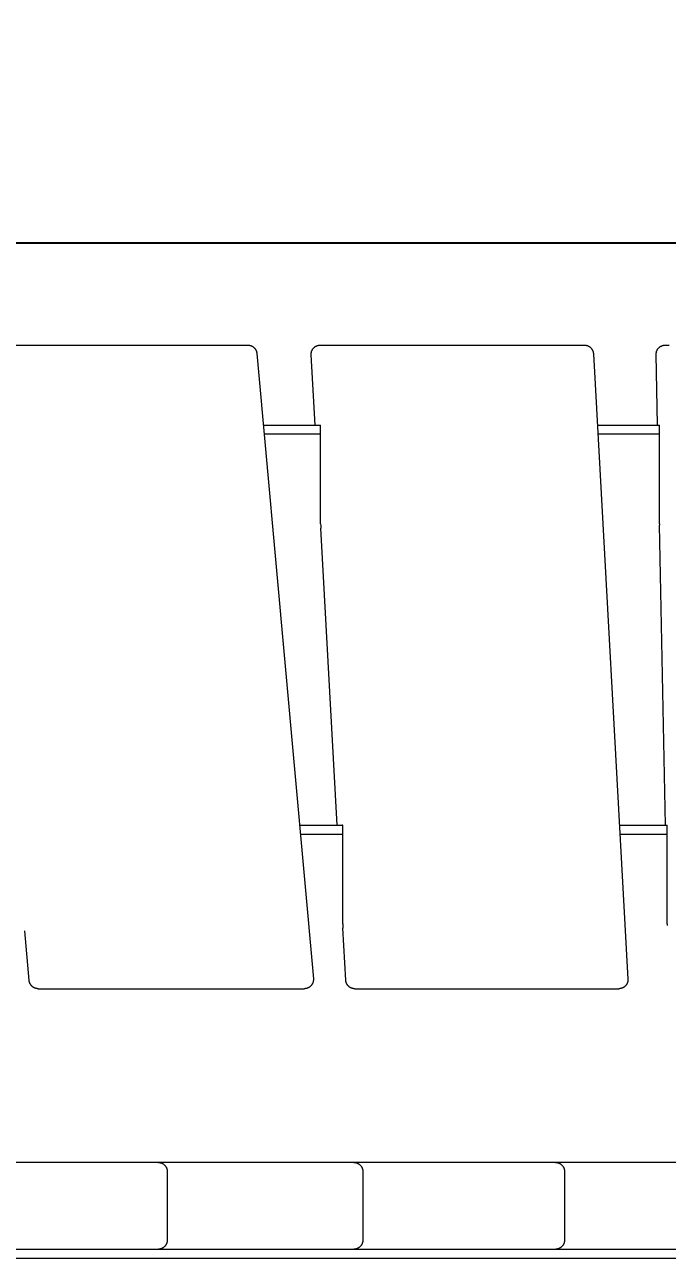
# Model space of a CAD drawing. Header units: inches. Extents: x -11 to 189, y -7 to 133.
# Drawn here: x 23.85 to 34.92, y 111.78 to 133.05 of the extents above; entities that cross this region are included whole.
import ezdxf

# ---------------------------------------------------------------- set-up
doc = ezdxf.new("R2010")
doc.units = ezdxf.units.IN
doc.layers.add('ZANO_R', color=7, linetype='Continuous', lineweight=0)
doc.layers.add('ZANO_W', color=1, linetype='Continuous', lineweight=0)
doc.styles.get("Standard").update_dxf_attribs({"font": 'arial.ttf'})
doc.dimstyles.new('amerykanie', dxfattribs={"dimtxt": 50, "dimasz": 50, "dimexe": 0.5, "dimexo": 0.5, "dimgap": 1, "dimtad": 1, "dimdec": 0, "dimzin": 0, "dimlunit": 5, "dimtxsty": 'Standard', "dimcen": 0.09, "dimclrd": 1, "dimclre": 1, "dimclrt": 1, "dimazin": 0, "dimtfac": 1, "dimtdec": 0, "dimtmove": 0, "dimatfit": 3, "dimfxl": 1, "dimtzin": 0, "dimarcsym": 1})

# ---------------------------------------------------------------- blocks, each defined once
blk = doc.blocks.new('*D387')
at = {"layer": 'ZANO_W', "color": 1, "lineweight": -2}
for p, q in [((-3.114, 127.898), (-3.114, 129.787)), ((83.802, 127.903), (83.802, 129.787)), ((-2.114, 129.287), (82.802, 129.287))]:
    blk.add_line(p, q, dxfattribs=at)
at = {"layer": 'ZANO_W', "color": 1}
for points in [[(-2.114, 129.454), (-2.114, 129.121), (-3.114, 129.287)], [(82.802, 129.121), (82.802, 129.454), (83.802, 129.287)]]:
    blk.add_solid(points, dxfattribs=at)
at = {"layer": 'ZANO_W', "color": 1, "insert": (40.344, 130.628), "char_height": 1.625, "attachment_point": 5}
blk.add_mtext('86 15/16', dxfattribs=at)

msp = doc.modelspace()

# ---------------------------------------------------------------- linework, layer by layer
at = {"layer": 'ZANO_R'}
for p, q in [((23.41785, 127.52506), (27.6894, 127.52506)), ((27.6894, 127.52506), (27.69482, 127.52497)), ((27.69482, 127.52497), (27.70024, 127.52469)), ((27.70024, 127.52469), (27.70564, 127.52422)), ((27.70564, 127.52422), (27.71102, 127.52357)), ((27.71102, 127.52357), (27.71638, 127.52273)), ((27.71638, 127.52273), (27.72171, 127.52171)), ((27.72171, 127.52171), (27.72699, 127.52051)), ((27.72699, 127.52051), (27.73224, 127.51912)), ((27.73224, 127.51912), (27.73743, 127.51756)), ((27.73743, 127.51756), (27.74256, 127.51581)), ((27.74256, 127.51581), (27.74764, 127.5139)), ((27.74764, 127.5139), (27.75264, 127.5118)), ((27.75264, 127.5118), (27.75757, 127.50954)), ((27.75757, 127.50954), (27.76241, 127.50711)), ((27.76241, 127.50711), (27.76718, 127.50451)), ((27.76718, 127.50451), (27.77184, 127.50176)), ((27.77184, 127.50176), (27.77641, 127.49884)), ((27.77641, 127.49884), (27.78088, 127.49576)), ((27.78088, 127.49576), (27.78524, 127.49254)), ((27.78524, 127.49254), (27.78949, 127.48916)), ((27.78949, 127.48916), (27.79361, 127.48565)), ((27.79361, 127.48565), (27.79762, 127.48199)), ((27.79762, 127.48199), (27.80149, 127.4782)), ((27.80149, 127.4782), (27.80523, 127.47427)), ((27.80523, 127.47427), (27.80884, 127.47022)), ((27.80884, 127.47022), (27.8123, 127.46605)), ((27.8123, 127.46605), (27.81562, 127.46176)), ((27.81562, 127.46176), (27.81879, 127.45736)), ((27.81879, 127.45736), (27.8218, 127.45285)), ((27.8218, 127.45285), (27.82466, 127.44824)), ((27.82466, 127.44824), (27.82735, 127.44353)), ((27.82735, 127.44353), (27.82989, 127.43874)), ((27.82989, 127.43874), (27.83225, 127.43386)), ((27.83225, 127.43386), (27.83445, 127.4289)), ((28.79484, 127.42812), (28.79702, 127.43311)), ((28.79702, 127.43311), (28.79937, 127.43803)), ((28.79937, 127.43803), (28.80189, 127.44286)), ((28.80189, 127.44286), (28.80458, 127.4476)), ((28.80458, 127.4476), (28.80742, 127.45224)), ((28.80742, 127.45224), (28.81043, 127.45678)), ((28.81043, 127.45678), (28.81359, 127.46122)), ((28.81359, 127.46122), (28.81691, 127.46554)), ((28.81691, 127.46554), (28.82037, 127.46975)), ((28.82037, 127.46975), (28.82398, 127.47383)), ((28.82398, 127.47383), (28.82772, 127.47779)), ((28.82772, 127.47779), (28.8316, 127.48161)), ((28.8316, 127.48161), (28.83561, 127.4853)), ((28.83561, 127.4853), (28.83974, 127.48885)), ((28.83974, 127.48885), (28.844, 127.49225)), ((28.844, 127.49225), (28.84837, 127.4955)), ((28.84837, 127.4955), (28.85285, 127.4986)), ((28.85285, 127.4986), (28.85743, 127.50155)), ((28.85743, 127.50155), (28.86211, 127.50433)), ((28.86211, 127.50433), (28.86689, 127.50695)), ((28.86689, 127.50695), (28.87175, 127.5094)), ((28.87175, 127.5094), (28.8767, 127.51168)), ((28.8767, 127.51168), (28.88172, 127.51379)), ((28.88172, 127.51379), (28.88681, 127.51573)), ((28.88681, 127.51573), (28.89197, 127.51749)), ((28.89197, 127.51749), (28.89718, 127.51907)), ((28.89718, 127.51907), (28.90245, 127.52047)), ((28.90245, 127.52047), (28.90776, 127.52168)), ((28.90776, 127.52168), (28.91311, 127.52271)), ((28.91311, 127.52271), (28.91849, 127.52355)), ((28.91849, 127.52355), (28.9239, 127.52421)), ((28.9239, 127.52421), (28.92933, 127.52468)), ((28.92933, 127.52468), (28.93477, 127.52497)), ((28.93477, 127.52497), (28.94021, 127.52506)), ((28.94021, 127.52506), (29.1307, 127.52506)), ((29.1307, 127.52506), (33.48922, 127.52506)), ((33.48922, 127.52506), (33.49464, 127.52497)), ((33.49464, 127.52497), (33.50006, 127.52469)), ((33.50006, 127.52469), (33.50546, 127.52422)), ((33.50546, 127.52422), (33.51085, 127.52357)), ((33.51085, 127.52357), (33.51621, 127.52273)), ((33.51621, 127.52273), (33.52153, 127.52171)), ((33.52153, 127.52171), (33.52682, 127.5205)), ((33.52682, 127.5205), (33.53207, 127.51912)), ((33.53207, 127.51912), (33.53726, 127.51755)), ((33.53726, 127.51755), (33.5424, 127.51581)), ((33.5424, 127.51581), (33.54747, 127.51389)), ((33.54747, 127.51389), (33.55248, 127.5118)), ((33.55248, 127.5118), (33.5574, 127.50953)), ((33.5574, 127.50953), (33.56225, 127.5071)), ((33.56225, 127.5071), (33.56701, 127.5045)), ((33.56701, 127.5045), (33.57168, 127.50174)), ((33.57168, 127.50174), (33.57626, 127.49882)), ((33.57626, 127.49882), (33.58072, 127.49574)), ((33.58072, 127.49574), (33.58508, 127.49252)), ((33.58508, 127.49252), (33.58933, 127.48914)), ((33.58933, 127.48914), (33.59346, 127.48562)), ((33.59346, 127.48562), (33.59746, 127.48196)), ((33.59746, 127.48196), (33.60134, 127.47816)), ((33.60134, 127.47816), (33.60508, 127.47424)), ((33.60508, 127.47424), (33.60868, 127.47018)), ((33.60868, 127.47018), (33.61215, 127.46601)), ((33.61215, 127.46601), (33.61546, 127.46172)), ((33.61546, 127.46172), (33.61863, 127.45731)), ((33.61863, 127.45731), (33.62164, 127.4528)), ((33.62164, 127.4528), (33.6245, 127.44819)), ((33.6245, 127.44819), (33.6272, 127.44348)), ((33.6272, 127.44348), (33.62973, 127.43869)), ((33.62973, 127.43869), (33.63209, 127.4338)), ((33.63209, 127.4338), (33.63429, 127.42884)), ((34.73991, 127.42823), (34.7421, 127.43322)), ((34.7421, 127.43322), (34.74445, 127.43813)), ((34.74445, 127.43813), (34.74697, 127.44295)), ((34.74697, 127.44295), (34.74966, 127.44769)), ((34.74966, 127.44769), (34.75251, 127.45233)), ((34.75251, 127.45233), (34.75552, 127.45686)), ((34.75552, 127.45686), (34.75868, 127.46129)), ((34.75868, 127.46129), (34.762, 127.46561)), ((34.762, 127.46561), (34.76546, 127.46981)), ((34.76546, 127.46981), (34.76906, 127.47389)), ((34.76906, 127.47389), (34.77281, 127.47785)), ((34.77281, 127.47785), (34.77669, 127.48167)), ((34.77669, 127.48167), (34.7807, 127.48535)), ((34.7807, 127.48535), (34.78483, 127.48889)), ((34.78483, 127.48889), (34.78908, 127.49229)), ((34.78908, 127.49229), (34.79345, 127.49554)), ((34.79345, 127.49554), (34.79793, 127.49864)), ((34.79793, 127.49864), (34.80251, 127.50158)), ((34.80251, 127.50158), (34.80719, 127.50436)), ((34.80719, 127.50436), (34.81196, 127.50697)), ((34.81196, 127.50697), (34.81683, 127.50942)), ((34.81683, 127.50942), (34.82177, 127.5117)), ((34.82177, 127.5117), (34.82679, 127.51381)), ((34.82679, 127.51381), (34.83188, 127.51574)), ((34.83188, 127.51574), (34.83703, 127.5175)), ((34.83703, 127.5175), (34.84224, 127.51908)), ((34.84224, 127.51908), (34.8475, 127.52047)), ((34.8475, 127.52047), (34.85281, 127.52168)), ((34.85281, 127.52168), (34.85816, 127.52271)), ((34.85816, 127.52271), (34.86354, 127.52356)), ((34.86354, 127.52356), (34.86894, 127.52421)), ((34.86894, 127.52421), (34.87436, 127.52468)), ((34.87436, 127.52468), (34.8798, 127.52497)), ((34.8798, 127.52497), (34.88524, 127.52506)), ((34.88524, 127.52506), (34.95249, 127.52506)), ((27.83445, 127.4289), (27.83648, 127.42387)), ((27.83648, 127.42387), (27.83833, 127.41878)), ((27.83833, 127.41878), (27.84, 127.41362)), ((27.84, 127.41362), (27.8415, 127.40841)), ((27.8415, 127.40841), (27.84281, 127.40315)), ((27.84281, 127.40315), (27.84395, 127.39784)), ((27.84395, 127.39784), (27.8449, 127.3925)), ((27.8449, 127.3925), (27.84566, 127.38714)), ((27.84566, 127.38714), (27.84624, 127.38174)), ((27.84624, 127.38174), (28.82015, 116.59797)), ((28.78275, 127.3698), (28.78292, 127.37524)), ((28.78277, 127.36435), (28.78275, 127.3698)), ((28.78297, 127.35891), (28.78277, 127.36435)), ((28.78292, 127.37524), (28.78328, 127.38068)), ((28.84982, 126.14711), (28.78297, 127.35891)), ((28.78328, 127.38068), (28.78382, 127.3861)), ((28.78382, 127.3861), (28.78456, 127.3915)), ((28.78456, 127.3915), (28.78548, 127.39686)), ((28.78548, 127.39686), (28.78658, 127.4022)), ((28.78658, 127.4022), (28.78787, 127.40749)), ((28.78787, 127.40749), (28.78935, 127.41274)), ((28.78935, 127.41274), (28.791, 127.41793)), ((28.791, 127.41793), (28.79283, 127.42306)), ((28.79283, 127.42306), (28.79484, 127.42812)), ((33.63429, 127.42884), (33.63631, 127.42381)), ((33.63631, 127.42381), (33.63816, 127.41871)), ((33.63816, 127.41871), (33.63984, 127.41355)), ((33.63984, 127.41355), (33.64133, 127.40834)), ((33.64133, 127.40834), (33.64264, 127.40307)), ((33.64264, 127.40307), (33.64378, 127.39777)), ((33.64378, 127.39777), (33.64472, 127.39243)), ((33.64472, 127.39243), (33.64549, 127.38706)), ((33.64549, 127.38706), (33.64606, 127.38166)), ((33.64606, 127.38166), (33.64646, 127.37625)), ((33.64646, 127.37625), (34.2413, 116.59248)), ((34.72778, 127.36996), (34.72796, 127.3754)), ((34.72779, 127.36451), (34.72778, 127.36996)), ((34.7515, 126.14711), (34.72779, 127.36451)), ((34.72796, 127.3754), (34.72832, 127.38083)), ((34.72832, 127.38083), (34.72887, 127.38625)), ((34.72887, 127.38625), (34.72961, 127.39164)), ((34.72961, 127.39164), (34.73054, 127.397)), ((34.73054, 127.397), (34.73165, 127.40233)), ((34.73165, 127.40233), (34.73294, 127.40762)), ((34.73294, 127.40762), (34.73441, 127.41286)), ((34.73441, 127.41286), (34.73607, 127.41805)), ((34.73607, 127.41805), (34.7379, 127.42318)), ((34.7379, 127.42318), (34.73991, 127.42823)), ((27.95775, 126.14711), (28.94581, 126.14711)), ((28.94581, 125.98963), (27.97197, 125.98963)), ((28.94581, 124.44418), (28.94581, 126.14711)), ((33.71426, 126.14711), (34.78492, 126.14711)), ((34.78492, 125.98963), (33.72294, 125.98963)), ((34.78492, 124.44418), (34.78492, 126.14711)), ((28.94581, 124.44418), (28.94631, 124.40709)), ((28.94631, 124.40709), (28.94784, 124.37003)), ((29.23036, 119.24825), (28.94784, 124.37003)), ((34.78492, 124.44418), (34.78517, 124.41797)), ((34.88585, 119.24825), (34.78517, 124.41797)), ((28.5808, 119.24825), (29.31512, 119.24825)), ((29.32636, 119.24825), (29.31512, 119.24825)), ((29.32636, 117.54533), (29.32636, 119.24825)), ((34.09481, 119.24825), (34.91606, 119.24825)), ((34.91926, 119.24825), (34.91606, 119.24825)), ((34.91926, 117.54533), (34.91926, 119.24825)), ((28.59502, 119.09077), (29.32636, 119.09077)), ((34.10349, 119.09077), (34.91926, 119.09077)), ((29.32636, 117.54533), (29.32686, 117.50824)), ((29.32686, 117.50824), (29.32839, 117.47118)), ((29.37782, 116.57514), (29.32839, 117.47118)), ((34.91926, 117.54533), (34.91952, 117.51912)), ((23.92304, 116.56964), (23.84586, 117.42424)), ((28.82015, 116.59797), (28.82055, 116.59254)), ((28.82055, 116.59254), (28.82076, 116.5871)), ((28.82078, 116.58165), (28.82061, 116.5762)), ((28.82076, 116.5871), (28.82078, 116.58165)), ((34.2413, 116.59248), (34.24151, 116.58704)), ((34.24152, 116.58159), (34.24135, 116.57615)), ((34.24151, 116.58704), (34.24152, 116.58159)), ((23.92362, 116.56425), (23.92304, 116.56964)), ((23.92439, 116.55889), (23.92362, 116.56425)), ((23.92534, 116.55355), (23.92439, 116.55889)), ((23.92647, 116.54824), (23.92534, 116.55355)), ((23.92779, 116.54298), (23.92647, 116.54824)), ((23.92928, 116.53777), (23.92779, 116.54298)), ((23.93096, 116.53261), (23.92928, 116.53777)), ((23.93281, 116.52752), (23.93096, 116.53261)), ((23.93483, 116.52249), (23.93281, 116.52752)), ((23.93703, 116.51753), (23.93483, 116.52249)), ((23.9394, 116.51265), (23.93703, 116.51753)), ((23.94193, 116.50785), (23.9394, 116.51265)), ((23.94463, 116.50315), (23.94193, 116.50785)), ((23.94749, 116.49854), (23.94463, 116.50315)), ((23.9505, 116.49403), (23.94749, 116.49854)), ((23.95367, 116.48963), (23.9505, 116.49403)), ((23.95698, 116.48534), (23.95367, 116.48963)), ((23.96045, 116.48117), (23.95698, 116.48534)), ((23.96405, 116.47712), (23.96045, 116.48117)), ((23.96779, 116.47319), (23.96405, 116.47712)), ((23.97167, 116.4694), (23.96779, 116.47319)), ((23.97567, 116.46574), (23.97167, 116.4694)), ((23.9798, 116.46222), (23.97567, 116.46574)), ((23.98404, 116.45885), (23.9798, 116.46222)), ((23.9884, 116.45563), (23.98404, 116.45885)), ((23.99287, 116.45255), (23.9884, 116.45563)), ((23.99744, 116.44963), (23.99287, 116.45255)), ((24.00211, 116.44687), (23.99744, 116.44963)), ((24.00687, 116.44428), (24.00211, 116.44687)), ((24.01172, 116.44185), (24.00687, 116.44428)), ((24.01665, 116.43958), (24.01172, 116.44185)), ((24.02165, 116.43749), (24.01665, 116.43958)), ((24.02672, 116.43557), (24.02165, 116.43749)), ((24.03186, 116.43383), (24.02672, 116.43557)), ((24.03705, 116.43227), (24.03186, 116.43383)), ((24.04229, 116.43088), (24.03705, 116.43227)), ((24.04758, 116.42968), (24.04229, 116.43088)), ((24.0529, 116.42866), (24.04758, 116.42968)), ((24.05826, 116.42782), (24.0529, 116.42866)), ((24.06364, 116.42717), (24.05826, 116.42782)), ((24.06905, 116.4267), (24.06364, 116.42717)), ((24.07446, 116.42642), (24.06905, 116.4267)), ((24.07988, 116.42633), (24.07446, 116.42642)), ((24.07988, 116.42633), (24.39176, 116.42633)), ((24.39176, 116.42633), (28.66331, 116.42633)), ((28.66876, 116.42642), (28.66331, 116.42633)), ((28.6742, 116.42671), (28.66876, 116.42642)), ((28.67963, 116.42718), (28.6742, 116.42671)), ((28.68504, 116.42784), (28.67963, 116.42718)), ((28.69042, 116.42868), (28.68504, 116.42784)), ((28.69577, 116.42971), (28.69042, 116.42868)), ((28.70108, 116.43093), (28.69577, 116.42971)), ((28.70635, 116.43232), (28.70108, 116.43093)), ((28.71156, 116.4339), (28.70635, 116.43232)), ((28.71672, 116.43566), (28.71156, 116.4339)), ((28.72181, 116.4376), (28.71672, 116.43566)), ((28.72684, 116.43971), (28.72181, 116.4376)), ((28.73178, 116.44199), (28.72684, 116.43971)), ((28.73665, 116.44445), (28.73178, 116.44199)), ((28.74143, 116.44707), (28.73665, 116.44445)), ((28.74611, 116.44985), (28.74143, 116.44707)), ((28.75069, 116.4528), (28.74611, 116.44985)), ((28.75517, 116.4559), (28.75069, 116.4528)), ((28.75954, 116.45915), (28.75517, 116.4559)), ((28.7638, 116.46256), (28.75954, 116.45915)), ((28.76793, 116.46611), (28.7638, 116.46256)), ((28.77194, 116.4698), (28.76793, 116.46611)), ((28.77582, 116.47362), (28.77194, 116.4698)), ((28.77957, 116.47758), (28.77582, 116.47362)), ((28.78317, 116.48167), (28.77957, 116.47758)), ((28.78663, 116.48587), (28.78317, 116.48167)), ((28.78995, 116.4902), (28.78663, 116.48587)), ((28.79311, 116.49464), (28.78995, 116.4902)), ((28.79612, 116.49918), (28.79311, 116.49464)), ((28.79897, 116.50382), (28.79612, 116.49918)), ((28.80165, 116.50856), (28.79897, 116.50382)), ((28.80417, 116.5134), (28.80165, 116.50856)), ((28.80652, 116.51831), (28.80417, 116.5134)), ((28.8087, 116.5233), (28.80652, 116.51831)), ((28.81071, 116.52837), (28.8087, 116.5233)), ((28.81254, 116.5335), (28.81071, 116.52837)), ((28.81419, 116.5387), (28.81254, 116.5335)), ((28.81566, 116.54394), (28.81419, 116.5387)), ((28.81695, 116.54924), (28.81566, 116.54394)), ((28.81805, 116.55457), (28.81695, 116.54924)), ((28.81897, 116.55994), (28.81805, 116.55457)), ((28.8197, 116.56534), (28.81897, 116.55994)), ((28.82025, 116.57076), (28.8197, 116.56534)), ((28.82061, 116.5762), (28.82025, 116.57076)), ((29.37821, 116.56973), (29.37782, 116.57514)), ((29.37879, 116.56433), (29.37821, 116.56973)), ((29.37955, 116.55896), (29.37879, 116.56433)), ((29.3805, 116.55362), (29.37955, 116.55896)), ((29.38163, 116.54832), (29.3805, 116.55362)), ((29.38294, 116.54305), (29.38163, 116.54832)), ((29.38444, 116.53784), (29.38294, 116.54305)), ((29.38611, 116.53268), (29.38444, 116.53784)), ((29.38796, 116.52758), (29.38611, 116.53268)), ((29.38998, 116.52254), (29.38796, 116.52758)), ((29.39218, 116.51758), (29.38998, 116.52254)), ((29.39454, 116.5127), (29.39218, 116.51758)), ((29.39708, 116.50791), (29.39454, 116.5127)), ((29.39977, 116.5032), (29.39708, 116.50791)), ((29.40263, 116.49859), (29.39977, 116.5032)), ((29.40564, 116.49408), (29.40263, 116.49859)), ((29.40881, 116.48967), (29.40564, 116.49408)), ((29.41213, 116.48538), (29.40881, 116.48967)), ((29.41559, 116.48121), (29.41213, 116.48538)), ((29.41919, 116.47715), (29.41559, 116.48121)), ((29.42294, 116.47322), (29.41919, 116.47715)), ((29.42681, 116.46943), (29.42294, 116.47322)), ((29.43081, 116.46577), (29.42681, 116.46943)), ((29.43494, 116.46225), (29.43081, 116.46577)), ((29.43919, 116.45887), (29.43494, 116.46225)), ((29.44355, 116.45564), (29.43919, 116.45887)), ((29.44802, 116.45257), (29.44355, 116.45564)), ((29.45259, 116.44965), (29.44802, 116.45257)), ((29.45726, 116.44689), (29.45259, 116.44965)), ((29.46202, 116.44429), (29.45726, 116.44689)), ((29.46687, 116.44186), (29.46202, 116.44429)), ((29.4718, 116.43959), (29.46687, 116.44186)), ((29.4768, 116.4375), (29.4718, 116.43959)), ((29.48187, 116.43558), (29.4768, 116.4375)), ((29.48701, 116.43384), (29.48187, 116.43558)), ((29.49221, 116.43227), (29.48701, 116.43384)), ((29.49745, 116.43089), (29.49221, 116.43227)), ((29.50274, 116.42968), (29.49745, 116.43089)), ((29.50807, 116.42866), (29.50274, 116.42968)), ((29.51343, 116.42782), (29.50807, 116.42866)), ((29.51881, 116.42717), (29.51343, 116.42782)), ((29.52422, 116.4267), (29.51881, 116.42717)), ((29.52963, 116.42642), (29.52422, 116.4267)), ((29.53506, 116.42633), (29.52963, 116.42642)), ((29.53506, 116.42633), (29.72554, 116.42633)), ((29.72554, 116.42633), (34.08406, 116.42633)), ((34.08951, 116.42642), (34.08406, 116.42633)), ((34.09495, 116.42671), (34.08951, 116.42642)), ((34.10037, 116.42718), (34.09495, 116.42671)), ((34.10578, 116.42783), (34.10037, 116.42718)), ((34.11116, 116.42868), (34.10578, 116.42783)), ((34.11651, 116.42971), (34.11116, 116.42868)), ((34.12182, 116.43092), (34.11651, 116.42971)), ((34.12709, 116.43232), (34.12182, 116.43092)), ((34.1323, 116.4339), (34.12709, 116.43232)), ((34.13746, 116.43566), (34.1323, 116.4339)), ((34.14255, 116.43759), (34.13746, 116.43566)), ((34.14757, 116.4397), (34.14255, 116.43759)), ((34.15252, 116.44199), (34.14757, 116.4397)), ((34.15738, 116.44444), (34.15252, 116.44199)), ((34.16216, 116.44706), (34.15738, 116.44444)), ((34.16684, 116.44984), (34.16216, 116.44706)), ((34.17143, 116.45279), (34.16684, 116.44984)), ((34.1759, 116.45589), (34.17143, 116.45279)), ((34.18027, 116.45914), (34.1759, 116.45589)), ((34.18453, 116.46254), (34.18027, 116.45914)), ((34.18866, 116.46609), (34.18453, 116.46254)), ((34.19267, 116.46978), (34.18866, 116.46609)), ((34.19655, 116.4736), (34.19267, 116.46978)), ((34.2003, 116.47756), (34.19655, 116.4736)), ((34.2039, 116.48164), (34.2003, 116.47756)), ((34.20736, 116.48585), (34.2039, 116.48164)), ((34.21068, 116.49017), (34.20736, 116.48585)), ((34.21384, 116.49461), (34.21068, 116.49017)), ((34.21685, 116.49915), (34.21384, 116.49461)), ((34.2197, 116.50379), (34.21685, 116.49915)), ((34.22238, 116.50853), (34.2197, 116.50379)), ((34.2249, 116.51336), (34.22238, 116.50853)), ((34.22726, 116.51827), (34.2249, 116.51336)), ((34.22944, 116.52327), (34.22726, 116.51827)), ((34.23144, 116.52833), (34.22944, 116.52327)), ((34.23327, 116.53346), (34.23144, 116.52833)), ((34.23493, 116.53865), (34.23327, 116.53346)), ((34.2364, 116.5439), (34.23493, 116.53865)), ((34.23769, 116.54919), (34.2364, 116.5439)), ((34.23879, 116.55452), (34.23769, 116.54919)), ((34.23971, 116.55989), (34.23879, 116.55452)), ((34.24045, 116.56529), (34.23971, 116.55989)), ((34.24099, 116.57071), (34.24045, 116.56529)), ((34.24135, 116.57615), (34.24099, 116.57071)), ((26.14533, 113.43057), (23.50471, 113.43057)), ((26.14533, 113.43057), (26.15071, 113.43048)), ((26.76368, 113.43057), (26.14934, 113.43057)), ((26.15071, 113.43048), (26.15608, 113.43021)), ((26.15608, 113.43021), (26.16143, 113.42975)), ((26.16143, 113.42975), (26.16677, 113.42911)), ((26.16677, 113.42911), (26.17209, 113.42828)), ((26.17209, 113.42828), (26.17737, 113.42728)), ((26.17737, 113.42728), (26.18261, 113.4261)), ((26.18261, 113.4261), (26.18782, 113.42473)), ((26.18782, 113.42473), (26.19297, 113.42319)), ((26.19297, 113.42319), (26.19807, 113.42148)), ((26.19807, 113.42148), (26.2031, 113.41959)), ((26.2031, 113.41959), (26.20807, 113.41754)), ((26.20807, 113.41754), (26.21296, 113.41531)), ((26.21296, 113.41531), (26.21778, 113.41292)), ((26.21778, 113.41292), (26.22251, 113.41036)), ((26.22251, 113.41036), (26.22715, 113.40765)), ((26.22715, 113.40765), (26.2317, 113.40478)), ((26.2317, 113.40478), (26.23614, 113.40175)), ((26.23614, 113.40175), (26.24048, 113.39857)), ((26.24048, 113.39857), (26.24471, 113.39525)), ((26.24471, 113.39525), (26.24883, 113.39179)), ((26.24883, 113.39179), (26.25282, 113.38819)), ((29.51575, 113.43057), (26.76368, 113.43057)), ((29.51575, 113.43057), (29.52113, 113.43048)), ((30.15459, 113.43057), (29.51575, 113.43057)), ((29.52113, 113.43048), (29.5265, 113.43021)), ((29.5265, 113.43021), (29.53186, 113.42975)), ((29.53186, 113.42975), (29.5372, 113.42911)), ((29.5372, 113.42911), (29.54251, 113.42828)), ((29.54251, 113.42828), (29.54779, 113.42728)), ((29.54779, 113.42728), (29.55304, 113.4261)), ((29.55304, 113.4261), (29.55824, 113.42473)), ((29.55824, 113.42473), (29.56339, 113.42319)), ((29.56339, 113.42319), (29.56849, 113.42148)), ((29.56849, 113.42148), (29.57352, 113.41959)), ((29.57352, 113.41959), (29.57849, 113.41754)), ((29.57849, 113.41754), (29.58339, 113.41531)), ((29.58339, 113.41531), (29.5882, 113.41292)), ((29.5882, 113.41292), (29.59293, 113.41036)), ((29.59293, 113.41036), (29.59758, 113.40765)), ((29.59758, 113.40765), (29.60212, 113.40478)), ((29.60212, 113.40478), (29.60657, 113.40175)), ((29.60657, 113.40175), (29.61091, 113.39857)), ((29.61091, 113.39857), (29.61514, 113.39525)), ((29.61514, 113.39525), (29.61925, 113.39179)), ((29.61925, 113.39179), (29.62324, 113.38819)), ((32.99138, 113.43057), (30.15459, 113.43057)), ((32.99138, 113.43057), (32.99675, 113.43048)), ((33.6445, 113.43057), (32.99138, 113.43057)), ((32.99675, 113.43048), (33.00212, 113.43021)), ((33.00212, 113.43021), (33.00748, 113.42975)), ((33.00748, 113.42975), (33.01282, 113.42911)), ((33.01282, 113.42911), (33.01813, 113.42828)), ((33.01813, 113.42828), (33.02342, 113.42728)), ((33.02342, 113.42728), (33.02866, 113.4261)), ((33.02866, 113.4261), (33.03386, 113.42473)), ((33.03386, 113.42473), (33.03902, 113.42319)), ((33.03902, 113.42319), (33.04411, 113.42148)), ((33.04411, 113.42148), (33.04915, 113.41959)), ((33.04915, 113.41959), (33.05412, 113.41754)), ((33.05412, 113.41754), (33.05901, 113.41531)), ((33.05901, 113.41531), (33.06383, 113.41292)), ((33.06383, 113.41292), (33.06856, 113.41036)), ((33.06856, 113.41036), (33.0732, 113.40765)), ((33.0732, 113.40765), (33.07775, 113.40478)), ((33.07775, 113.40478), (33.08219, 113.40175)), ((33.08219, 113.40175), (33.08653, 113.39857)), ((33.08653, 113.39857), (33.09076, 113.39525)), ((33.09076, 113.39525), (33.09487, 113.39179)), ((33.09487, 113.39179), (33.09886, 113.38819)), ((36.53843, 113.43057), (33.6445, 113.43057)), ((26.25282, 113.38819), (26.25668, 113.38445)), ((26.25668, 113.38445), (26.26042, 113.38058)), ((26.26042, 113.38058), (26.26402, 113.37659)), ((26.26402, 113.37659), (26.26749, 113.37248)), ((26.26749, 113.37248), (26.27081, 113.36825)), ((26.27081, 113.36825), (26.27399, 113.36391)), ((26.27399, 113.36391), (26.27701, 113.35946)), ((26.27701, 113.35946), (26.27988, 113.35492)), ((26.27988, 113.35492), (26.2826, 113.35028)), ((26.2826, 113.35028), (26.28515, 113.34554)), ((26.28515, 113.34554), (26.28755, 113.34073)), ((26.28755, 113.34073), (26.28977, 113.33583)), ((26.28977, 113.33583), (26.29183, 113.33087)), ((26.29183, 113.33087), (26.29372, 113.32583)), ((26.29372, 113.32583), (26.29543, 113.32073)), ((26.29543, 113.32073), (26.29697, 113.31558)), ((26.29697, 113.31558), (26.29833, 113.31038)), ((26.29833, 113.31038), (26.29952, 113.30513)), ((26.29952, 113.30513), (26.30052, 113.29985)), ((26.30052, 113.29985), (26.30134, 113.29454)), ((26.30134, 113.29454), (26.30198, 113.2892)), ((26.30198, 113.2892), (26.30244, 113.28384)), ((26.30244, 113.28384), (26.30272, 113.27847)), ((26.30272, 113.27847), (26.30281, 113.27309)), ((26.30281, 113.27309), (26.30281, 112.09199)), ((29.62324, 113.38819), (29.62711, 113.38445)), ((29.62711, 113.38445), (29.63084, 113.38058)), ((29.63084, 113.38058), (29.63445, 113.37659)), ((29.63445, 113.37659), (29.63791, 113.37248)), ((29.63791, 113.37248), (29.64123, 113.36825)), ((29.64123, 113.36825), (29.64441, 113.36391)), ((29.64441, 113.36391), (29.64743, 113.35946)), ((29.64743, 113.35946), (29.65031, 113.35492)), ((29.65031, 113.35492), (29.65302, 113.35028)), ((29.65302, 113.35028), (29.65558, 113.34554)), ((29.65558, 113.34554), (29.65797, 113.34073)), ((29.65797, 113.34073), (29.66019, 113.33583)), ((29.66019, 113.33583), (29.66225, 113.33087)), ((29.66225, 113.33087), (29.66414, 113.32583)), ((29.66414, 113.32583), (29.66585, 113.32073)), ((29.66585, 113.32073), (29.66739, 113.31558)), ((29.66739, 113.31558), (29.66875, 113.31038)), ((29.66875, 113.31038), (29.66994, 113.30513)), ((29.66994, 113.30513), (29.67094, 113.29985)), ((29.67094, 113.29985), (29.67177, 113.29454)), ((29.67177, 113.29454), (29.67241, 113.2892)), ((29.67241, 113.2892), (29.67287, 113.28384)), ((29.67287, 113.28384), (29.67314, 113.27847)), ((29.67314, 113.27847), (29.67323, 113.27309)), ((29.67323, 113.27309), (29.67323, 112.09199)), ((33.09886, 113.38819), (33.10273, 113.38445)), ((33.10273, 113.38445), (33.10647, 113.38058)), ((33.10647, 113.38058), (33.11007, 113.37659)), ((33.11007, 113.37659), (33.11353, 113.37248)), ((33.11353, 113.37248), (33.11686, 113.36825)), ((33.11686, 113.36825), (33.12003, 113.36391)), ((33.12003, 113.36391), (33.12306, 113.35946)), ((33.12306, 113.35946), (33.12593, 113.35492)), ((33.12593, 113.35492), (33.12864, 113.35028)), ((33.12864, 113.35028), (33.1312, 113.34554)), ((33.1312, 113.34554), (33.13359, 113.34073)), ((33.13359, 113.34073), (33.13582, 113.33583)), ((33.13582, 113.33583), (33.13788, 113.33087)), ((33.13788, 113.33087), (33.13976, 113.32583)), ((33.13976, 113.32583), (33.14148, 113.32073)), ((33.14148, 113.32073), (33.14302, 113.31558)), ((33.14302, 113.31558), (33.14438, 113.31038)), ((33.14438, 113.31038), (33.14556, 113.30513)), ((33.14556, 113.30513), (33.14657, 113.29985)), ((33.14657, 113.29985), (33.14739, 113.29454)), ((33.14739, 113.29454), (33.14803, 113.2892)), ((33.14803, 113.2892), (33.14849, 113.28384)), ((33.14849, 113.28384), (33.14876, 113.27847)), ((33.14876, 113.27847), (33.14886, 113.27309)), ((33.14886, 113.27309), (33.14886, 112.09199)), ((14.73127, 111.93451), (65.95475, 111.93451)), ((26.15538, 111.93483), (26.15, 111.93458)), ((26.16076, 111.93527), (26.15538, 111.93483)), ((26.16612, 111.93589), (26.16076, 111.93527)), ((26.17145, 111.93669), (26.16612, 111.93589)), ((26.17675, 111.93768), (26.17145, 111.93669)), ((26.18202, 111.93884), (26.17675, 111.93768)), ((26.18724, 111.94019), (26.18202, 111.93884)), ((26.19241, 111.94171), (26.18724, 111.94019)), ((26.19753, 111.94341), (26.19241, 111.94171)), ((26.20259, 111.94529), (26.19753, 111.94341)), ((26.20758, 111.94733), (26.20259, 111.94529)), ((26.21249, 111.94955), (26.20758, 111.94733)), ((26.21733, 111.95193), (26.21249, 111.94955)), ((26.22208, 111.95448), (26.21733, 111.95193)), ((26.22675, 111.95719), (26.22208, 111.95448)), ((26.23132, 111.96006), (26.22675, 111.95719)), ((26.23578, 111.96308), (26.23132, 111.96006)), ((26.24014, 111.96625), (26.23578, 111.96308)), ((26.24439, 111.96957), (26.24014, 111.96625)), ((26.24853, 111.97304), (26.24439, 111.96957)), ((26.25254, 111.97664), (26.24853, 111.97304)), ((26.25643, 111.98038), (26.25254, 111.97664)), ((26.26018, 111.98425), (26.25643, 111.98038)), ((26.26381, 111.98824), (26.26018, 111.98425)), ((26.26729, 111.99236), (26.26381, 111.98824)), ((26.27063, 111.9966), (26.26729, 111.99236)), ((26.27382, 112.00094), (26.27063, 111.9966)), ((26.27686, 112.0054), (26.27382, 112.00094)), ((26.27975, 112.00995), (26.27686, 112.0054)), ((26.28248, 112.0146), (26.27975, 112.00995)), ((26.28505, 112.01934), (26.28248, 112.0146)), ((26.28746, 112.02417), (26.28505, 112.01934)), ((26.2897, 112.02908), (26.28746, 112.02417)), ((26.29177, 112.03406), (26.2897, 112.02908)), ((26.29366, 112.03911), (26.29177, 112.03406)), ((26.29539, 112.04422), (26.29366, 112.03911)), ((26.29694, 112.04938), (26.29539, 112.04422)), ((26.29831, 112.0546), (26.29694, 112.04938)), ((26.2995, 112.05986), (26.29831, 112.0546)), ((26.30051, 112.06516), (26.2995, 112.05986)), ((26.30133, 112.07048), (26.30051, 112.06516)), ((26.30198, 112.07584), (26.30133, 112.07048)), ((26.30244, 112.08121), (26.30198, 112.07584)), ((26.30272, 112.0866), (26.30244, 112.08121)), ((26.30281, 112.09199), (26.30272, 112.0866)), ((29.52581, 111.93483), (29.52042, 111.93458)), ((29.53118, 111.93527), (29.52581, 111.93483)), ((29.53654, 111.93589), (29.53118, 111.93527)), ((29.54187, 111.93669), (29.53654, 111.93589)), ((29.54717, 111.93768), (29.54187, 111.93669)), ((29.55244, 111.93884), (29.54717, 111.93768)), ((29.55766, 111.94019), (29.55244, 111.93884)), ((29.56283, 111.94171), (29.55766, 111.94019)), ((29.56795, 111.94341), (29.56283, 111.94171)), ((29.57301, 111.94529), (29.56795, 111.94341)), ((29.578, 111.94733), (29.57301, 111.94529)), ((29.58292, 111.94955), (29.578, 111.94733)), ((29.58775, 111.95193), (29.58292, 111.94955)), ((29.59251, 111.95448), (29.58775, 111.95193)), ((29.59717, 111.95719), (29.59251, 111.95448)), ((29.60174, 111.96006), (29.59717, 111.95719)), ((29.60621, 111.96308), (29.60174, 111.96006)), ((29.61057, 111.96625), (29.60621, 111.96308)), ((29.61482, 111.96957), (29.61057, 111.96625)), ((29.61895, 111.97304), (29.61482, 111.96957)), ((29.62296, 111.97664), (29.61895, 111.97304)), ((29.62685, 111.98038), (29.62296, 111.97664)), ((29.63061, 111.98425), (29.62685, 111.98038)), ((29.63423, 111.98824), (29.63061, 111.98425)), ((29.63771, 111.99236), (29.63423, 111.98824)), ((29.64105, 111.9966), (29.63771, 111.99236)), ((29.64424, 112.00094), (29.64105, 111.9966)), ((29.64729, 112.0054), (29.64424, 112.00094)), ((29.65017, 112.00995), (29.64729, 112.0054)), ((29.65291, 112.0146), (29.65017, 112.00995)), ((29.65547, 112.01934), (29.65291, 112.0146)), ((29.65788, 112.02417), (29.65547, 112.01934)), ((29.66012, 112.02908), (29.65788, 112.02417)), ((29.66219, 112.03406), (29.66012, 112.02908)), ((29.66409, 112.03911), (29.66219, 112.03406)), ((29.66581, 112.04422), (29.66409, 112.03911)), ((29.66736, 112.04938), (29.66581, 112.04422)), ((29.66873, 112.0546), (29.66736, 112.04938)), ((29.66992, 112.05986), (29.66873, 112.0546)), ((29.67093, 112.06516), (29.66992, 112.05986)), ((29.67176, 112.07048), (29.67093, 112.06516)), ((29.6724, 112.07584), (29.67176, 112.07048)), ((29.67286, 112.08121), (29.6724, 112.07584)), ((29.67314, 112.0866), (29.67286, 112.08121)), ((29.67323, 112.09199), (29.67314, 112.0866)), ((33.00143, 111.93483), (32.99604, 111.93458)), ((33.0068, 111.93527), (33.00143, 111.93483)), ((33.01216, 111.93589), (33.0068, 111.93527)), ((33.01749, 111.93669), (33.01216, 111.93589)), ((33.0228, 111.93768), (33.01749, 111.93669)), ((33.02806, 111.93884), (33.0228, 111.93768)), ((33.03329, 111.94019), (33.02806, 111.93884)), ((33.03846, 111.94171), (33.03329, 111.94019)), ((33.04358, 111.94341), (33.03846, 111.94171)), ((33.04863, 111.94529), (33.04358, 111.94341)), ((33.05362, 111.94733), (33.04863, 111.94529)), ((33.05854, 111.94955), (33.05362, 111.94733)), ((33.06338, 111.95193), (33.05854, 111.94955)), ((33.06813, 111.95448), (33.06338, 111.95193)), ((33.07279, 111.95719), (33.06813, 111.95448)), ((33.07736, 111.96006), (33.07279, 111.95719)), ((33.08183, 111.96308), (33.07736, 111.96006)), ((33.08619, 111.96625), (33.08183, 111.96308)), ((33.09044, 111.96957), (33.08619, 111.96625)), ((33.09457, 111.97304), (33.09044, 111.96957)), ((33.09859, 111.97664), (33.09457, 111.97304)), ((33.10247, 111.98038), (33.09859, 111.97664)), ((33.10623, 111.98425), (33.10247, 111.98038)), ((33.10985, 111.98824), (33.10623, 111.98425)), ((33.11334, 111.99236), (33.10985, 111.98824)), ((33.11668, 111.9966), (33.11334, 111.99236)), ((33.11987, 112.00094), (33.11668, 111.9966)), ((33.12291, 112.0054), (33.11987, 112.00094)), ((33.1258, 112.00995), (33.12291, 112.0054)), ((33.12853, 112.0146), (33.1258, 112.00995)), ((33.1311, 112.01934), (33.12853, 112.0146)), ((33.1335, 112.02417), (33.1311, 112.01934)), ((33.13574, 112.02908), (33.1335, 112.02417)), ((33.13781, 112.03406), (33.13574, 112.02908)), ((33.13971, 112.03911), (33.13781, 112.03406)), ((33.14143, 112.04422), (33.13971, 112.03911)), ((33.14298, 112.04938), (33.14143, 112.04422)), ((33.14435, 112.0546), (33.14298, 112.04938)), ((33.14554, 112.05986), (33.14435, 112.0546)), ((33.14655, 112.06516), (33.14554, 112.05986)), ((33.14738, 112.07048), (33.14655, 112.06516)), ((33.14803, 112.07584), (33.14738, 112.07048)), ((33.14849, 112.08121), (33.14803, 112.07584)), ((33.14876, 112.0866), (33.14849, 112.08121)), ((33.14886, 112.09199), (33.14876, 112.0866)), ((14.73127, 111.77703), (65.95475, 111.77703))]:
    msp.add_line(p, q, dxfattribs=at)

# ---------------------------------------------------------------- dimensions: what is measured, and where the dimension line sits
at = {"layer": 'ZANO_W'}
dim = msp.add_linear_dim(base=(83.80168, 129.28729), p1=(-3.11431, 127.39801), p2=(83.80168, 127.40256), dimstyle='amerykanie', override={"dimtxt": 1.625, "dimasz": 1, "dimgap": 0.5, "dimdec": 4, "dimaunit": 1, "dimadec": 1, "dimtdec": 4, "dimtmove": 1, "dimfrac": 2}, dxfattribs=at)
dim.commit()
dim.dimension.update_dxf_attribs({"geometry": '*D387', "text_midpoint": (40.34369, 130.6275)})

doc.saveas('drawing.dxf')
